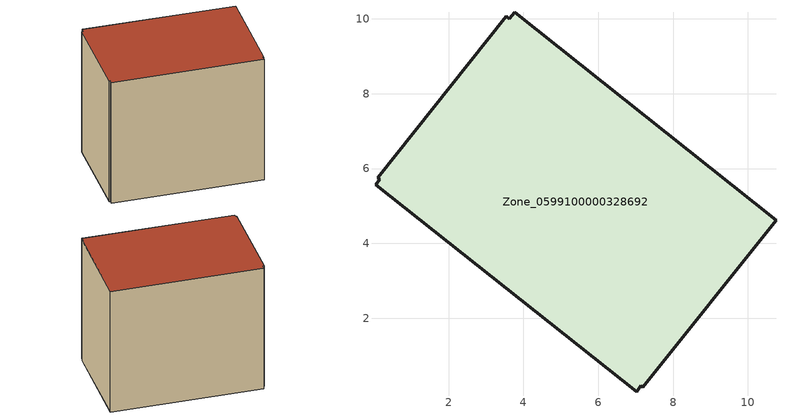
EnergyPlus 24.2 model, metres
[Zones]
Zone_0599100000328692
 floor ground (C_G): 0.11,5.75 3.55,10.06 3.62,10.01 3.77,10.18 10.75,4.62 7.19,0.16 7.14,0.2 7.02,0.03 0.05,5.57 0.16,5.71 z0.46
 wall outside (C_F): 0.05,5.57 7.02,0.03 7.14,0.2 7.19,0.16 10.75,4.62 3.77,10.18 3.62,10.01 3.55,10.06 0.11,5.75 0.16,5.71 0.05,5.57 z0.46:8.36
 roof outside (C_R): 3.77,10.18 3.62,10.01 3.55,10.06 0.11,5.75 0.16,5.71 0.05,5.57 7.02,0.03 7.14,0.2 7.19,0.16 10.75,4.62 z8.36
[BUILDING]
Pand.0599100000328692: North Axis=0; Terrain=City; Loads Convergence Tolerance Value=0.04; Temperature Convergence Tolerance Value=0.4; Solar Distribution=FullExterior; Maximum Number of Warmup Days=25; Minimum Number of Warmup Days=1
[Site:Location]
Rotterdam.The.Hague.AP_ZH_NLD Design_Conditions: Latitude=51.96; Longitude=4.45; Time Zone=1; Elevation=-4.5
[SITE:GROUNDTEMPERATURE:BUILDINGSURFACE]
18, 18, 18, 18, 18, 18, 18, 18, 18, 18, 18, 18
[MATERIAL] Thermal Absorptance=0.9; Solar Absorptance=0.7; Visible Absorptance=0.7
Name | Roughness | Thickness | Conductivity | Density | Specific Heat
G.TC.1975-1991 | MediumSmooth | 0.15 | 0.288461 | 540 | 1210
F.TC.1975-1991 | Rough | 0.3 | 0.230769 | 1920 | 840
R.TC.1975-1991 | MediumRough | 0.2 | 0.153846 | 1500 | 1000
[CONSTRUCTION]
C_G: G.TC.1975-1991
C_F: F.TC.1975-1991
C_R: R.TC.1975-1991
[ZONE]
Zone_0599100000328692: Type=1; Multiplier=1; Ceiling Height=Autocalculate; Volume=Autocalculate; Floor Area=autocalculate; Part of Total Floor Area=Yes
[ZONEINFILTRATION:DESIGNFLOWRATE]
Infil_Zone_0599100000328692: Zone or ZoneList or Space or SpaceList=Zone_0599100000328692; Schedule=AlwaysOn; Design Flow Rate Calculation Method=Flow/Area; Flow Rate per Floor Area=0.003; Constant Term Coefficient=1; Temperature Term Coefficient=0; Velocity Term Coefficient=0; Velocity Squared Term Coefficient=0
[HVACTEMPLATE:ZONE:IDEALLOADSAIRSYSTEM]
Zone_0599100000328692: Maximum Heating Supply Air Temperature=50; Minimum Cooling Supply Air Temperature=13; Maximum Heating Supply Air Humidity Ratio=0.0156; Minimum Cooling Supply Air Humidity Ratio=0.0077; Heating Limit=NoLimit; Cooling Limit=NoLimit; Dehumidification Control Type=ConstantSensibleHeatRatio; Cooling Sensible Heat Ratio=0.7; Dehumidification Setpoint=60; Humidification Control Type=None; Humidification Setpoint=30; Outdoor Air Method=None; Outdoor Air Flow Rate per Person=0.00944; Outdoor Air Flow Rate per Zone Floor Area=0; Outdoor Air Flow Rate per Zone=0; Demand Controlled Ventilation Type=None; Outdoor Air Economizer Type=NoEconomizer; Heat Recovery Type=None; Sensible Heat Recovery Effectiveness=0.7; Latent Heat Recovery Effectiveness=0.65
[ZONECONTROL:THERMOSTAT]
ThermostatControl_Zone_0599100000328692: Zone or ZoneList=Zone_0599100000328692; Control Type Schedule=DualSetpointControlType; Control 1=Thermostat_Zone_0599100000328692; Temperature Difference Between Cutout And Setpoint=0
[THERMOSTATSETPOINT:DUALSETPOINT]
Thermostat_Zone_0599100000328692: Heating Setpoint Temperature Schedule=HeatingSetpoint_Zone_0599100000328692; Cooling Setpoint Temperature Schedule=CoolingSetpoint_Zone_0599100000328692
[SCHEDULE:COMPACT]
HeatingSetpoint_Zone_0599100000328692: Through: 12/31, For: AllDays, Until: 24:00, 21
CoolingSetpoint_Zone_0599100000328692: Through: 12/31, For: AllDays, Until: 24:00, 24
DualSetpointControlType: Through: 12/31, For: AllDays, Until: 24:00, 4
AlwaysOn: Through: 12/31, For: AllDays, Until: 24:00, 1
